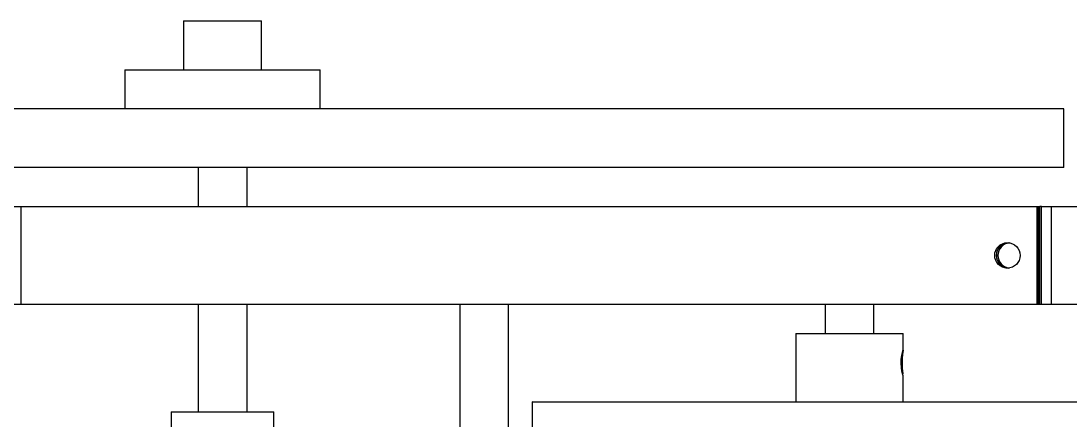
# Model space of a CAD drawing. Header units: millimetres. Extents: x 0 to 420, y 0 to 297.
# Drawn here: x 89.4 to 143.1, y 89.8 to 110.3 of the extents above; entities that cross this region are included whole.
import ezdxf

# ---------------------------------------------------------------- set-up
doc = ezdxf.new("R2010")
doc.units = ezdxf.units.MM

msp = doc.modelspace()

# ---------------------------------------------------------------- linework, layer by layer
at = {"color": 7, "linetype": 'Continuous', "lineweight": 25}
for p, q in [((97.742, 110.27), (97.742, 107.77)), ((97.742, 110.27), (101.742, 110.27)), ((101.742, 107.77), (101.742, 110.27)), ((94.742, 107.77), (94.742, 105.77)), ((94.742, 107.77), (104.742, 107.77)), ((104.742, 105.77), (104.742, 107.77)), ((142.807, 105.77), (56.677, 105.77)), ((142.807, 102.77), (142.807, 105.77)), ((142.807, 102.77), (56.677, 102.77)), ((98.492, 102.77), (98.492, 100.77)), ((100.992, 100.77), (100.992, 102.77)), ((84.895, 100.77), (89.421, 100.77)), ((89.421, 100.77), (89.421, 95.77)), ((89.421, 100.77), (141.423, 100.77)), ((141.423, 100.77), (141.423, 95.77)), ((141.423, 100.77), (141.496, 100.77)), ((141.496, 100.77), (141.496, 95.77)), ((141.496, 100.77), (141.507, 100.77)), ((141.507, 100.77), (141.507, 95.77)), ((141.507, 100.77), (141.589, 100.77)), ((141.589, 95.77), (141.589, 100.77)), ((141.675, 100.77), (141.589, 100.77)), ((141.675, 95.77), (141.675, 100.77)), ((141.675, 100.77), (142.159, 100.77)), ((142.159, 100.77), (142.159, 95.77)), ((142.159, 100.77), (145.404, 100.77)), ((84.895, 95.77), (89.421, 95.77)), ((89.421, 95.77), (141.423, 95.77)), ((98.492, 95.77), (98.492, 90.27)), ((100.992, 90.27), (100.992, 95.77)), ((111.885, 95.77), (111.885, 86.77)), ((114.385, 86.77), (114.385, 95.77)), ((130.585, 95.77), (130.585, 94.27)), ((133.085, 94.27), (133.085, 95.77)), ((141.423, 95.77), (141.496, 95.77)), ((141.496, 95.77), (141.507, 95.77)), ((141.507, 95.77), (141.589, 95.77)), ((141.589, 95.77), (141.675, 95.77)), ((141.675, 95.77), (142.159, 95.77)), ((142.159, 95.77), (146.329, 95.77)), ((129.085, 94.27), (129.085, 90.77)), ((129.085, 94.27), (134.585, 94.27)), ((134.585, 93.405), (134.585, 94.27)), ((134.584, 93.42), (134.583, 93.405)), ((134.585, 90.77), (134.585, 92.127)), ((115.586, 90.77), (115.586, 88.27)), ((97.117, 90.27), (97.117, 89.363)), ((97.117, 90.27), (102.355, 90.27)), ((102.355, 90.27), (102.367, 90.27)), ((102.367, 87.27), (102.367, 90.27))]:
    msp.add_line(p, q, dxfattribs=at)
at = {"color": 7, "linetype": 'Continuous', "lineweight": 25, "flags": 128}
msp.add_lwpolyline([(134.585, 92.127), (134.585, 92.126), (134.576, 92.133), (134.553, 92.209), (134.523, 92.346), (134.496, 92.534), (134.485, 92.749), (134.492, 92.961), (134.515, 93.151), (134.546, 93.303), (134.573, 93.397), (134.584, 93.42), (134.584, 93.42)], dxfattribs=at)
at = {"color": 7, "linetype": 'Continuous', "lineweight": 25}
msp.add_circle((139.924, 98.27), 0.65, dxfattribs=at)
for centre, start, end in [((139.997, 98.27), 93.2188, 266.7812), ((140.007, 98.27), 93.699, 266.301), ((140.089, 98.27), 97.311, 262.689)]:
    msp.add_arc(centre, 0.65, start, end, dxfattribs=at)
for points, knots in [([(134.582, 93.385), (134.578, 93.355), (134.569, 93.295), (134.546, 93.128), (134.528, 92.925), (134.525, 92.703), (134.537, 92.494), (134.559, 92.31), (134.571, 92.231), (134.577, 92.192)], [0, 0, 0, 0, 0.141449, 0.285257, 0.430913, 0.573919, 0.71388, 0.855152, 1, 1, 1, 1]), ([(115.623, 90.77), (115.612, 90.77), (115.574, 90.77), (115.852, 90.77), (116.439, 90.77), (117.323, 90.77), (118.405, 90.77), (119.487, 90.77), (120.576, 90.77), (121.641, 90.77), (122.723, 90.77), (123.708, 90.77), (124.564, 90.77), (125.454, 90.77), (126.469, 90.77), (127.667, 90.77), (128.813, 90.77), (129.721, 90.77), (130.49, 90.77), (131.053, 90.77), (131.397, 90.77)], [0, 0, 0, 0, 0.01948, 0.068411, 0.117459, 0.209736, 0.282259, 0.347017, 0.411758, 0.473284, 0.534813, 0.596231, 0.644516, 0.692876, 0.741199, 0.822434, 0.886097, 0.918027, 0.949926, 1, 1, 1, 1]), ([(131.397, 90.77), (131.766, 90.77), (132.505, 90.77), (133.548, 90.77), (134.444, 90.77), (135.49, 90.77), (136.726, 90.77), (137.779, 90.77), (138.674, 90.77), (139.294, 90.77), (139.896, 90.77), (140.609, 90.77), (141.419, 90.77), (142.635, 90.77), (143.876, 90.77), (145.049, 90.77), (145.925, 90.77), (146.551, 90.77), (146.938, 90.77), (147.209, 90.77), (147.481, 90.77), (147.937, 90.77), (148.35, 90.77), (148.755, 90.77), (148.681, 90.77), (148.661, 90.77)], [0, 0, 0, 0, 0.036058, 0.072127, 0.100451, 0.128825, 0.185488, 0.230079, 0.258455, 0.286831, 0.309123, 0.331412, 0.371233, 0.411034, 0.483236, 0.539972, 0.590621, 0.641252, 0.6919, 0.742583, 0.822224, 0.87982, 0.937415, 0.982586, 1, 1, 1, 1])]:
    msp.add_open_spline(points, degree=3, knots=knots, dxfattribs=at)

doc.saveas('drawing.dxf')
